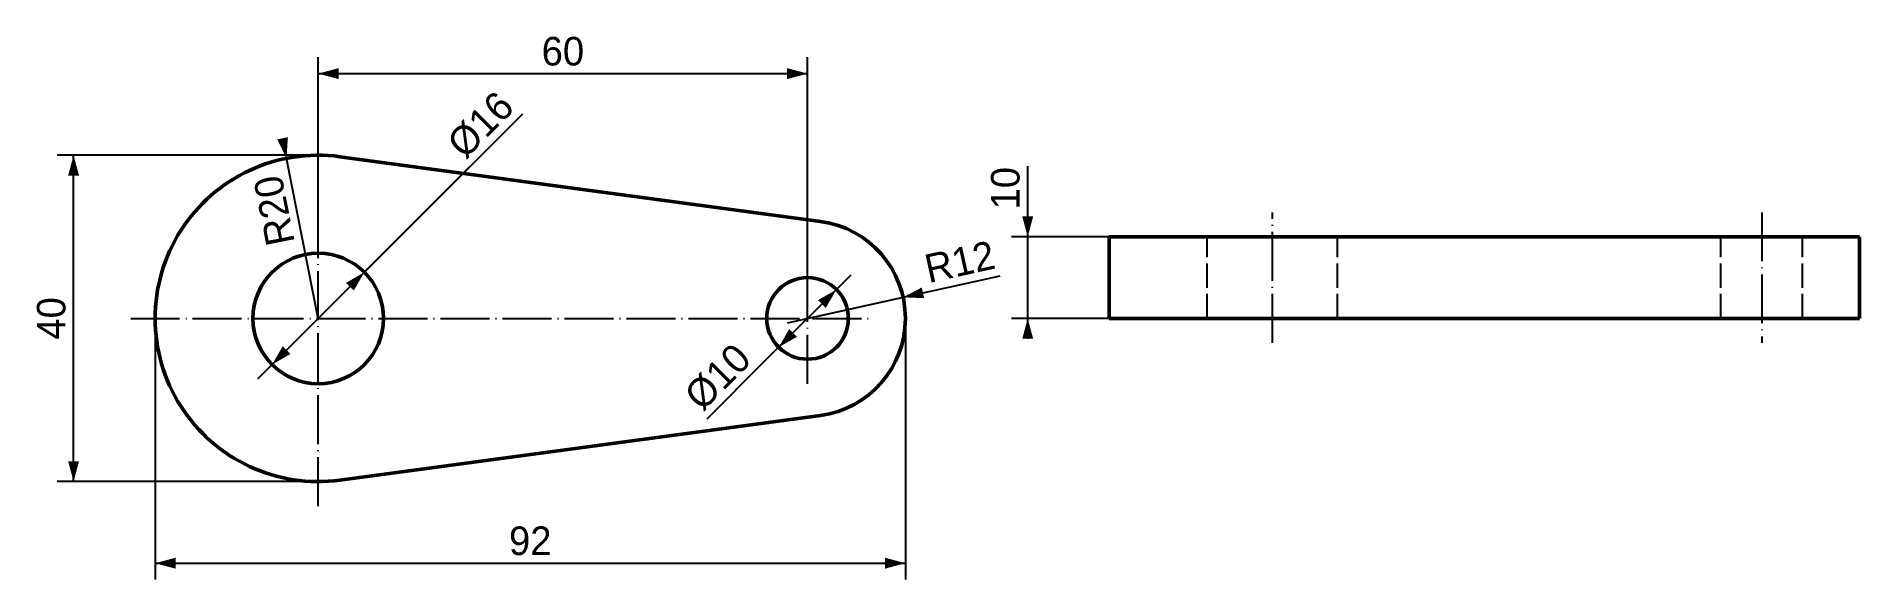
# Model space of a CAD drawing. Header units: millimetres. Extents: x 36 to 260, y 112 to 178.
import ezdxf
from ezdxf.enums import TextEntityAlignment as Align

# ---------------------------------------------------------------- set-up
doc = ezdxf.new("R2010")
doc.units = ezdxf.units.MM
doc.linetypes.add('CENTER', pattern=[7.5, 6, -0.75, 0, -0.75])
doc.linetypes.add('HIDDEN', pattern=[3.75, 3, -0.75])
doc.layers.get('0').update_dxf_attribs({"lineweight": 25})
for name, color, linetype, lineweight in [('CENTER', 4, 'CENTER', 25), ('DIMENSION', 7, 'Continuous', 25), ('HIDDEN', 3, 'HIDDEN', 25), ('VISIBLE', 7, 'Continuous', 50)]:
    doc.layers.add(name, color=color, linetype=linetype, lineweight=lineweight)
doc.dimstyles.new('SolidCraft ISO', dxfattribs={"dimtxt": 3.5, "dimasz": 2.5, "dimexe": 2, "dimexo": 0, "dimgap": 1, "dimtad": 1, "dimtxsty": 'Standard', "dimcen": 0.09, "dimadec": 0, "dimazin": 0, "dimtfac": 1, "dimtdec": 4, "dimtofl": 0, "dimtmove": 0, "dimatfit": 3, "dimfxl": 1, "dimtolj": 1, "dimtzin": 0, "dimarcsym": 0})

# ---------------------------------------------------------------- blocks, each defined once
blk = doc.blocks.new('*D1')
for p, q in [((50.5, 143.65), (50.5, 111.65)), ((142.5, 143.65), (142.5, 111.65)), ((50.5, 113.65), (142.5, 113.65))]:
    blk.add_line(p, q)
for points in [[(50.5, 113.65), (53, 112.98), (53, 114.32)], [(142.5, 113.65), (140, 114.32), (140, 112.98)]]:
    blk.add_solid(points)
blk.add_text('92', height=3.5).set_placement((96.5, 114.65), align=Align.CENTER)
blk = doc.blocks.new('*D2')
for p, q in [((70.51, 163.65), (38.5, 163.65)), ((40.5, 123.65), (40.5, 163.65)), ((70.51, 123.65), (38.5, 123.65))]:
    blk.add_line(p, q)
for points in [[(40.5, 163.65), (39.83, 161.15), (41.17, 161.15)], [(40.5, 123.65), (41.17, 126.15), (39.83, 126.15)]]:
    blk.add_solid(points)
blk.add_text('40', height=3.5, rotation=90).set_placement((39.5, 143.65), align=Align.CENTER)
blk = doc.blocks.new('*D3')
for p, q in [((157.5, 156.15), (157.5, 162.32)), ((157.5, 141.15), (157.5, 156.9)), ((157.5, 141.15), (157.5, 156.15)), ((167.5, 153.65), (155.5, 153.65)), ((167.5, 143.65), (155.5, 143.65))]:
    blk.add_line(p, q)
for points in [[(157.5, 153.65), (158.17, 156.15), (156.83, 156.15)], [(157.5, 143.65), (156.83, 141.15), (158.17, 141.15)]]:
    blk.add_solid(points)
blk.add_text('10', height=3.5, rotation=90).set_placement((156.5, 159.61), align=Align.CENTER)
blk = doc.blocks.new('*D4')
for p, q in [((77.92, 151.07), (95.58, 168.73)), ((63.08, 136.23), (89.06, 162.21)), ((63.08, 136.23), (77.92, 151.07))]:
    blk.add_line(p, q)
for points in [[(76.16, 149.31), (73.92, 148.01), (74.86, 147.07)], [(64.84, 137.99), (67.08, 139.29), (66.14, 140.23)]]:
    blk.add_solid(points)
blk.add_text('Ø16', height=3.5, rotation=45).set_placement((91.61, 166.18), align=Align.CENTER)
blk = doc.blocks.new('*D5')
for p, q in [((135.8, 148.95), (124.67, 137.82)), ((125.2, 138.35), (135.8, 148.95)), ((125.2, 138.35), (118.15, 131.3))]:
    blk.add_line(p, q)
for points in [[(134.04, 147.19), (131.79, 145.89), (132.74, 144.94)], [(126.96, 140.11), (129.21, 141.41), (128.26, 142.36)]]:
    blk.add_solid(points)
blk.add_text('Ø10', height=3.5, rotation=45).set_placement((120.7, 135.27), align=Align.CENTER)
blk = doc.blocks.new('*D6')
for p, q in [((70.5, 151.65), (70.5, 175.65)), ((130.5, 148.65), (130.5, 175.65)), ((70.5, 173.65), (130.5, 173.65))]:
    blk.add_line(p, q)
for points in [[(70.5, 173.65), (73, 172.98), (73, 174.32)], [(130.5, 173.65), (128, 174.32), (128, 172.98)]]:
    blk.add_solid(points)
blk.add_text('60', height=3.5).set_placement((100.5, 174.65), align=Align.CENTER)
blk = doc.blocks.new('*D7')
for p, q in [((144.66, 146.78), (154.12, 148.88)), ((128.06, 143.11), (145.39, 146.94)), ((130.5, 143.65), (144.66, 146.78))]:
    blk.add_line(p, q)
blk.add_solid([(142.22, 146.24), (144.8, 146.13), (144.51, 147.44)])
blk.add_text('R12', height=3.5, rotation=12.4764).set_placement((149.54, 148.89), align=Align.CENTER)
blk = doc.blocks.new('*D8')
blk.add_line((70.5, 143.65), (66.61, 163.27))
blk.add_solid([(66.61, 163.27), (66.78, 165.85), (65.47, 165.59)])
blk.add_text('R20', height=3.5, rotation=101.2078).set_placement((66.8, 157.19), align=Align.CENTER)

msp = doc.modelspace()

# ---------------------------------------------------------------- linework, layer by layer
at = {"layer": 'CENTER'}
for p, q in [((70.5, 120.65), (70.5, 166.65)), ((187.5, 140.65), (187.5, 156.65)), ((247.5, 156.65), (247.5, 140.65)), ((130.5, 135.65), (130.5, 151.65)), ((47.5, 143.65), (138.5, 143.65))]:
    msp.add_line(p, q, dxfattribs=at)
at = {"layer": 'HIDDEN'}
for p, q in [((179.501, 143.65), (179.501, 153.65)), ((195.499, 143.65), (195.499, 153.65)), ((242.502, 143.65), (242.502, 153.65)), ((252.498, 143.65), (252.498, 153.65))]:
    msp.add_line(p, q, dxfattribs=at)
at = {"layer": 'VISIBLE'}
for p, q in [((73.167, 163.471), (132.1, 155.543)), ((167.5, 143.65), (167.5, 153.65)), ((167.5, 153.65), (259.5, 153.65)), ((259.5, 143.65), (259.5, 153.65)), ((167.5, 143.65), (259.5, 143.65)), ((73.167, 123.829), (132.1, 131.757))]:
    msp.add_line(p, q, dxfattribs=at)
for centre, radius in [((70.5, 143.65), 8), ((130.5, 143.65), 5)]:
    msp.add_circle(centre, radius, dxfattribs=at)
for centre, radius, start, end in [((70.5, 143.65), 20, 82.33774, 277.66226), ((130.5, 143.65), 12, 277.66226, 82.33774)]:
    msp.add_arc(centre, radius, start, end, dxfattribs=at)

# ---------------------------------------------------------------- dimensions: what is measured, and where the dimension line sits
at = {"layer": 'DIMENSION'}
for base, p1, p2, picture, middle in [((70.5, 173.65), (70.5, 151.649), (130.5, 148.648), '*D6', (100.5, 176.4)), ((50.5, 113.65), (50.5, 143.65), (142.5, 143.65), '*D1', (96.5, 116.4))]:
    dim = msp.add_linear_dim(base=base, p1=p1, p2=p2, dimstyle='SolidCraft ISO', dxfattribs=at)
    dim.commit()
    dim.dimension.update_dxf_attribs({"geometry": picture, "text_midpoint": middle})
for p1, p2, text, picture, middle in [((64.843, 137.993), (76.157, 149.307), 'Ø16', '*D4', (90.374, 167.413)), ((126.964, 140.114), (134.036, 147.186), 'Ø10', '*D5', (119.465, 136.504))]:
    dim = msp.add_diameter_dim_2p(p1=p1, p2=p2, text=text, dimstyle='SolidCraft ISO', dxfattribs=at)
    dim.commit()
    dim.dimension.update_dxf_attribs({"geometry": picture, "text_midpoint": middle})
for center, mpoint, text, picture, middle in [((70.5, 143.65), (66.613, 163.269), 'R20', '*D8', (65.081, 156.848)), ((130.5, 143.65), (142.217, 146.242), 'R12', '*D7', (149.16, 150.595))]:
    dim = msp.add_radius_dim(center=center, mpoint=mpoint, text=text, dimstyle='SolidCraft ISO', dxfattribs=at)
    dim.commit()
    dim.dimension.update_dxf_attribs({"geometry": picture, "text_midpoint": middle})
for base, p1, p2, picture, middle in [((40.5, 123.65), (70.512, 123.65), (70.512, 163.65), '*D2', (37.75, 143.65)), ((157.5, 143.65), (167.5, 143.65), (167.5, 153.65), '*D3', (154.75, 159.61))]:
    dim = msp.add_linear_dim(base=base, p1=p1, p2=p2, angle=90, dimstyle='SolidCraft ISO', dxfattribs=at)
    dim.commit()
    dim.dimension.update_dxf_attribs({"geometry": picture, "text_midpoint": middle})

doc.saveas('drawing.dxf')
